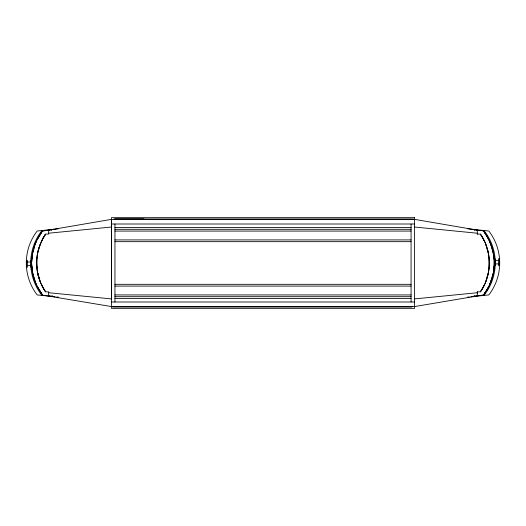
<?xml version="1.0" encoding="UTF-8"?>
<svg xmlns="http://www.w3.org/2000/svg" width="526" height="526" viewBox="0 0 526 526"><rect width="100%" height="100%" fill="white"/><g stroke="black" fill="none" stroke-linecap="round" stroke-linejoin="round"><path stroke-width="0.79" d="M36.886 257.858C35.643 269.759 38.852 281.962 45.578 291.831A51.035 51.035 0 0 1 39.141 278.773M32.849 251.599L31.58 262.967L32.849 274.335M31.599 262.967L31.915 257.247M494.059 268.687L494.059 257.247M494.401 262.967C494.308 272.521 491.672 282.021 486.734 290.207M52.186 296.158L52.232 295.717M474.649 230.303L474.689 229.862M36.859 257.858L37.622 252.809A51.035 51.035 0 0 1 38.917 247.858L37.622 252.809M477.306 293.423L477.306 291.831L480.422 291.831C492.27 274.947 492.211 250.987 480.396 234.096L477.306 234.096L477.306 233.215L414.58 227.028M32.822 251.599L34.4 246.083M40.364 243.906L37.405 254.249M32.566 253.341L34.414 247.299M35.11 245.037L36.038 242.019M489.936 283.915L493.414 272.593M38.891 247.858L42.902 238.456L45.552 234.096L48.668 234.096L48.642 230.125L111.394 219.362L111.394 298.939M34.374 246.083L36.537 240.776M489.436 285.158L491.58 279.845M36.511 240.776L42.481 231.006L51.903 229.803M44.993 235.05L41.712 240.862M481.001 290.898L484.268 285.066M37.629 238.732L41.449 232.512M42.902 238.456L45.578 234.096A51.035 51.035 0 0 0 39.141 247.161M484.525 293.416L488.345 287.203M486.754 290.207L483.493 294.928L414.606 306.566L111.42 306.566L41.6 294.928A52.376 52.376 0 0 1 41.6 231.006L48.668 230.125M44.973 290.898L41.712 285.066M480.981 235.05L484.268 240.862M40.338 282.035L37.431 271.679M485.61 243.906L488.569 254.249M36.912 268.418L36.938 257.516M489.062 257.516L489.062 268.418M58.386 228.81L37.182 231.006A52.376 52.376 0 0 0 37.182 294.928L55.131 296.782M467.614 297.118L469.245 296.953M470.875 296.782L488.818 294.928A52.376 52.376 0 0 0 488.818 231.006L467.607 228.81M53.744 229.619L55.059 229.487M48.642 233.215L111.394 227.028M414.606 298.906L477.358 292.719M473.282 296.21L477.358 295.809L477.332 291.831M114.793 218.987L143.953 218.987M111.42 219.434L414.606 219.434M111.42 224.004L414.606 224.004M114.951 227.541L411.069 227.541M114.951 229.303L411.069 229.303M114.951 231.072L411.069 231.072M114.951 239.909L411.069 239.909M114.951 241.677L411.069 241.677M495.025 260.37L498.563 260.37M27.411 262.033L30.949 262.033M495.025 263.901L498.563 263.901M27.411 265.564L30.949 265.564M114.951 284.323L411.069 284.323M114.951 286.091L411.069 286.091M45.552 291.831L48.668 291.831L48.642 295.809L52.304 296.171M114.951 294.928L411.069 294.928M114.951 296.697L411.069 296.697M114.951 298.459L411.069 298.459M111.42 301.996L414.606 301.996M470.809 229.481L472.361 229.632M474.071 229.803L484.374 231.006A52.376 52.376 0 0 1 484.374 294.928L483.493 294.928A52.376 52.376 0 0 0 483.493 231.006L486.754 235.727M48.668 292.719L111.42 298.906M56.762 296.953L58.393 297.118M414.58 219.362L477.332 230.125L477.332 234.096M488.569 271.686L485.636 282.035M484.525 232.512L488.345 238.732M37.629 287.203L41.449 293.416M486.734 235.727L491.6 246.083L494.085 257.247M36.511 285.158L42.481 294.928A52.376 52.376 0 0 1 42.481 231.006M489.436 240.776L491.58 246.083M34.374 279.845L36.537 285.158M489.936 242.019L493.414 253.341M32.566 272.593L36.038 283.915M32.822 274.335L34.4 279.845M474.373 295.658L474.413 296.099M51.587 229.836L51.627 230.27M36.629 262.967L36.886 268.069M499.45 258.601L499.45 265.669M498.563 258.601L498.563 265.669M495.025 258.601L495.025 262.592M495.025 263.381L495.025 265.669M494.006 256.944L494.006 259.351M494.006 266.577L494.006 268.99M413.285 219.434L413.285 218.987L114.129 218.987L114.129 219.434M411.891 306.566L411.891 307.013L112.742 307.013L112.742 306.566M411.069 224.004L411.069 301.996M114.951 224.004L114.951 301.996M31.968 256.944L31.968 258.549M31.968 266.577L31.968 268.99M30.949 260.265L30.949 262.27M30.949 263.796L30.949 267.333M27.411 260.265L27.411 267.333M26.53 260.265L26.53 267.333M37.51 272.409A51.035 51.035 0 0 1 37.51 253.525M487.056 247.858A51.035 51.035 0 0 1 487.056 278.076M486.833 278.773A51.035 51.035 0 0 1 480.396 291.831M480.396 234.096A51.035 51.035 0 0 1 486.833 247.161M414.606 217.665L111.42 217.665L111.42 308.335L414.606 308.335L414.606 217.665M38.917 278.076L37.648 273.125A51.035 51.035 0 0 0 38.917 278.076"/></g></svg>
